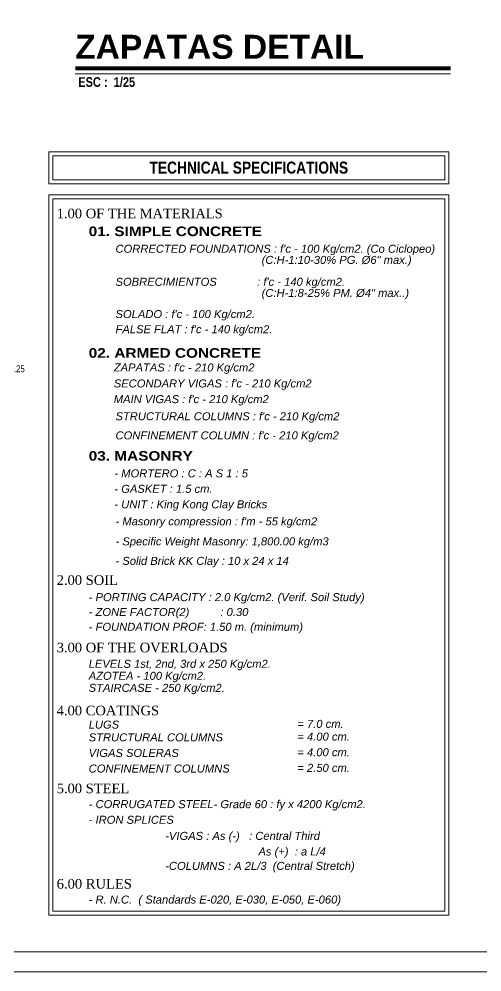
# Model space of a CAD drawing. Header units: millimetres. Extents: x 68 to 194, y 47 to 103.
# Drawn here: x 166.4 to 172.18, y 75.1 to 87.01 of the extents above; entities that cross this region are included whole.
import ezdxf

# ---------------------------------------------------------------- set-up
doc = ezdxf.new("R2010")
doc.units = ezdxf.units.MM
doc.layers.add('G_Acotación', color=171, linetype='Continuous')
doc.layers.add('G_Complemento', color=30, linetype='Continuous', lineweight=20)
doc.layers.add('G_Texto', color=122, linetype='Continuous', lineweight=20)
doc.styles.add('Acotacion', font='ARIALN.TTF')
doc.styles.add('AMBIENTES', font='ARIALNB.TTF', dxfattribs={"height": 0.15})
doc.styles.add('ARIAL', font='ariali.ttf', dxfattribs={"height": 0.12})
doc.styles.add('ArialBlack', font='')
doc.styles.add('Cotas', font='ARIALNB.TTF', dxfattribs={"height": 0.1})
doc.styles.add('Dutch801Rm', font='dutchb.ttf')
doc.styles.add('Titulo', font='arialbd.ttf', dxfattribs={"height": 0.2})
doc.styles.get('ArialBlack').set_extended_font_data('Arial Black')
doc.dimstyles.new('N1-10', dxfattribs={"dimtxt": 0.085, "dimasz": 0.08, "dimexe": 0.065, "dimexo": 0.2, "dimgap": 0.085, "dimtad": 2, "dimtih": 1, "dimtoh": 1, "dimlfac": 0.2, "dimzin": 4, "dimdsep": 46, "dimtxsty": 'Acotacion', "dimblk": 'ARCHTICK', "dimcen": 0.85, "dimdle": 0.05, "dimclrd": 251, "dimclre": 251, "dimclrt": 254, "dimaunit": 1, "dimadec": 3, "dimazin": 0, "dimtm": 1e-09, "dimtfac": 1, "dimtix": 1, "dimtmove": 0, "dimatfit": 3, "dimldrblk": 'CLOSEDBLANK', "dimfxl": 0, "dimtolj": 1, "dimtzin": 0, "dimlwd": 9, "dimlwe": 13, "dimarcsym": 0})

# ---------------------------------------------------------------- blocks, each defined once
blk = doc.blocks.new('Titulo')
at = {"style": 'Titulo', "oblique": 20, "flags": 4}
blk.add_attdef('TITULO', (0.026, 0.189), '', height=0.3, dxfattribs=at)
at = {"oblique": 20, "flags": 4}
blk.add_attdef('ESCALA', (0.26, -0.101), '', height=0.11, dxfattribs=at)
blk = doc.blocks.new('_ArchTick')
at = {"color": 0, "linetype": 'ByBlock', "const_width": 0.15}
blk.add_lwpolyline([(-0.5, -0.5), (0.5, 0.5)], dxfattribs=at)
blk = doc.blocks.new('*D421')
at = {"layer": 'Defpoints', "color": 0}
for p in [(165.8, 83.156), (165.8, 82.121), (166.202, 82.121)]:
    blk.add_point(p, dxfattribs=at)
at = {"layer": 'G_Acotación', "color": 251, "lineweight": 13}
for p, q in [((166, 83.156), (166.267, 83.156)), ((166, 82.121), (166.267, 82.121))]:
    blk.add_line(p, q, dxfattribs=at)
at = {"layer": 'G_Acotación', "color": 251, "lineweight": 9}
blk.add_line((166.202, 83.206), (166.202, 82.071), dxfattribs=at)
at = {"layer": 'G_Acotación', "color": 251, "lineweight": 9, "xscale": 0.08, "yscale": 0.08, "zscale": 0.08}
for p, rotation in [((166.202, 83.156), 90), ((166.202, 82.121), 270)]:
    blk.add_blockref('_ArchTick', p, dxfattribs=dict(at, rotation=rotation))
at = {"layer": 'G_Acotación', "color": 254, "lineweight": 5, "insert": (166.378, 82.639), "char_height": 0.085, "attachment_point": 5, "style": 'Acotacion'}
blk.add_mtext('\\A1;0.25', dxfattribs=at)
blk = doc.blocks.new('_ClosedBlank')
at = {"color": 0, "linetype": 'ByBlock', "lineweight": -2}
for p, q in [((-1, 0.17), (0, 0)), ((-1, 0.17), (-1, -0.17)), ((0, 0), (-1, -0.17))]:
    blk.add_line(p, q, dxfattribs=at)

msp = doc.modelspace()

# ---------------------------------------------------------------- linework, layer by layer
at = {"lineweight": 5}
for points in [[(193.7519, 75.1029), (193.7519, 102.6587), (152.7019, 102.6587), (152.7019, 75.1029)], [(193.5019, 75.3529), (193.5019, 102.4087), (152.9519, 102.4087), (152.9519, 75.3529)]]:
    msp.add_lwpolyline(points, close=True, dxfattribs=at)
at = {"layer": 'G_Complemento', "color": 7, "lineweight": 5}
for points in [[(166.7721, 84.9507), (171.7721, 84.9507), (171.7721, 85.3507), (166.7721, 85.3507)], [(166.7721, 84.9507), (171.7721, 84.9507), (171.7721, 85.3507), (166.7721, 85.3507)], [(166.7721, 75.814), (171.7721, 75.814), (171.7721, 84.814), (166.7721, 84.814)]]:
    msp.add_lwpolyline(points, close=True, dxfattribs=at)
at = {"layer": 'G_Complemento', "lineweight": 5}
for points in [[(166.8221, 85.0007), (171.7221, 85.0007), (171.7221, 85.3007), (166.8221, 85.3007)], [(166.8221, 75.864), (171.7221, 75.864), (171.7221, 84.764), (166.8221, 84.764)]]:
    msp.add_lwpolyline(points, close=True, dxfattribs=at)
at = {"layer": 'G_Texto', "lineweight": 5, "const_width": 0.05}
msp.add_lwpolyline([(167.1033, 86.3922), (171.7925, 86.3922)], dxfattribs=at)
at = {"layer": 'G_Texto', "lineweight": 5}
msp.add_lwpolyline([(167.1033, 86.3239), (171.7925, 86.3239)], dxfattribs=at)

# ---------------------------------------------------------------- block references
ref = msp.add_blockref('Titulo', (167.1033, 86.3239), dxfattribs=at)
ref.add_attrib('TITULO', 'ZAPATAS DETAIL', (167.1033, 86.5133), dxfattribs={"layer": '0', "height": 0.3, "style": 'Titulo', "flags": 4})
ref.add_attrib('ESCALA', ' ESC :  1/25', (167.1033, 86.163), dxfattribs={"layer": '0', "height": 0.12, "style": 'Cotas', "flags": 4})

# ---------------------------------------------------------------- texts
at = {"layer": 'G_Texto', "color": 1, "lineweight": 5, "style": 'Dutch801Rm'}
for s, height, p in [('1.00 OF THE MATERIALS', 0.12, (166.8721, 84.5205)), ('2.00 SOIL', 0.12, (166.8721, 79.9394)), ('3.00 OF THE OVERLOADS', 0.12, (166.8721, 79.0972)), ('4.00 COATINGS', 0.12, (166.8721, 78.3099)), ('5.00 STEEL', 0.12, (166.8721, 77.3363)), ('6.00 RULES', 0.12042, (166.8721, 76.1443))]:
    msp.add_text(s, height=height, dxfattribs=at).set_placement(p)
at = {"layer": 'G_Texto', "lineweight": 5, "style": 'ArialBlack'}
for s, p in [('01. SIMPLE CONCRETE', (167.2721, 84.2977)), ('02. ARMED CONCRETE', (167.2721, 82.7776)), ('03. MASONRY', (167.2721, 81.4912))]:
    msp.add_text(s, height=0.12, dxfattribs=at).set_placement(p)
at = {"layer": 'G_Texto', "color": 7, "lineweight": 5, "style": 'ARIAL'}
for s, p in [("CORRECTED FOUNDATIONS : f'c - 100 Kg/cm2. (Co Ciclopeo)", (167.6068, 84.0898)), ('(C:H-1:10-30%%% PG. Ø6" max.)', (169.4322, 83.9504)), ("SOBRECIMIENTOS             : f'c - 140 kg/cm2. ", (167.6068, 83.6768)), ('(C:H-1:8-25%%% PM. Ø4" max..)', (169.4322, 83.5375)), ("SOLADO : f'c - 100 Kg/cm2. ", (167.6068, 83.2736)), ("FALSE FLAT : f'c - 140 kg/cm2.", (167.6068, 83.0837)), ("ZAPATAS : f'c - 210 Kg/cm2", (167.5855, 82.6061)), ("SECONDARY VIGAS : f'c - 210 Kg/cm2", (167.5855, 82.4066)), ("MAIN VIGAS : f'c - 210 Kg/cm2", (167.5855, 82.2103)), ("STRUCTURAL COLUMNS : f'c - 210 Kg/cm2", (167.6068, 81.9966)), ("CONFINEMENT COLUMN : f'c - 210 Kg/cm2 ", (167.6068, 81.7576)), ('- MORTERO : C : A S 1 : 5', (167.5929, 81.2833)), ('- GASKET : 1.5 cm.', (167.5929, 81.0898)), ('- UNIT : King Kong Clay Bricks', (167.5929, 80.8963)), ("- Masonry compression : f'm - 55 kg/cm2", (167.6068, 80.6832)), ('- Specific Weight Masonry: 1,800.00 kg/m3', (167.6068, 80.4332)), ('- Solid Brick KK Clay : 10 x 24 x 14 ', (167.6068, 80.1896)), ('- PORTING CAPACITY : 2.0 Kg/cm2. (Verif. Soil Study)', (167.2721, 79.7363)), ('- ZONE FACTOR(2)          : 0.30', (167.2721, 79.5501)), ('- FOUNDATION PROF: 1.50 m. (minimum)', (167.2721, 79.3653)), ('LEVELS 1st, 2nd, 3rd x 250 Kg/cm2.', (167.2721, 78.903)), ('AZOTEA - 100 Kg/cm2.', (167.2721, 78.753)), ('STAIRCASE - 250 Kg/cm2.', (167.2721, 78.603)), ('LUGS', (167.2721, 78.1435)), ('  = 7.0 cm.', (169.8009, 78.1524)), ('STRUCTURAL COLUMNS', (167.2721, 77.9846)), ('  = 4.00 cm.', (169.8009, 77.9935)), ('VIGAS SOLERAS', (167.2721, 77.7895)), ('  = 4.00 cm.', (169.8009, 77.7983)), ('CONFINEMENT COLUMNS', (167.2721, 77.5944)), ('  = 2.50 cm.', (169.8009, 77.6032)), ('- CORRUGATED STEEL- Grade 60 : fy x 4200 Kg/cm2.', (167.2721, 77.1494)), ('- IRON SPLICES', (167.2721, 76.9543)), ('-VIGAS : As (-)   : Central Third', (168.2278, 76.753)), ('                              As (+)  : a L/4', (168.2278, 76.5579)), ('-COLUMNS : A 2L/3  (Central Stretch)', (168.2278, 76.3782)), ('- R. N.C.  ( Standards E-020, E-030, E-050, E-060)', (167.2721, 75.9574))]:
    msp.add_text(s, height=0.1, dxfattribs=at).set_placement(p)
at = {"layer": 'G_Texto', "color": 5, "lineweight": 5, "insert": (169.2721, 85.1526), "char_height": 0.15, "width": 4.46623, "attachment_point": 5, "style": 'AMBIENTES'}
msp.add_mtext('TECHNICAL SPECIFICATIONS', dxfattribs=at)

# ---------------------------------------------------------------- dimensions: what is measured, and where the dimension line sits
at = {"layer": 'G_Acotación', "lineweight": 5}
dim = msp.add_linear_dim(base=(166.2019, 82.1214), p1=(165.8001, 83.1564), p2=(165.8001, 82.1214), angle=90, text='0.25', dimstyle='N1-10', dxfattribs=at)
dim.commit()
dim.dimension.update_dxf_attribs({"geometry": '*D421', "text_midpoint": (166.3777, 82.6389)})

doc.saveas('drawing.dxf')
